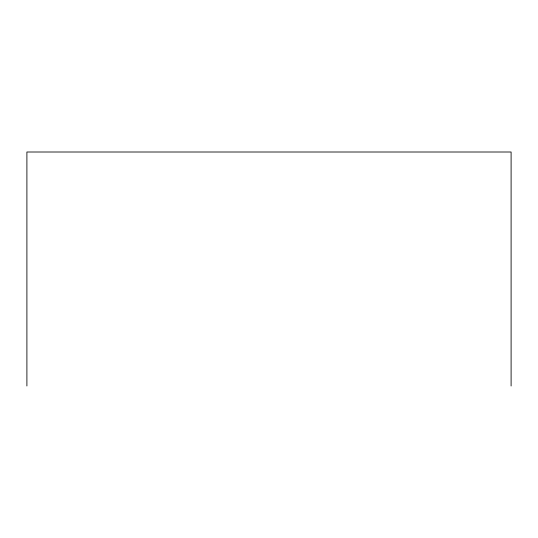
<?xml version="1.0" encoding="UTF-8"?>
<svg xmlns="http://www.w3.org/2000/svg" width="538" height="538" viewBox="0 0 538 538"><rect width="100%" height="100%" fill="white"/><g stroke="black" fill="none" stroke-linecap="round" stroke-linejoin="round"><path stroke-width="0.81" d="M511.1 385.995L511.1 152.005L26.9 152.005L26.9 385.995"/></g></svg>
